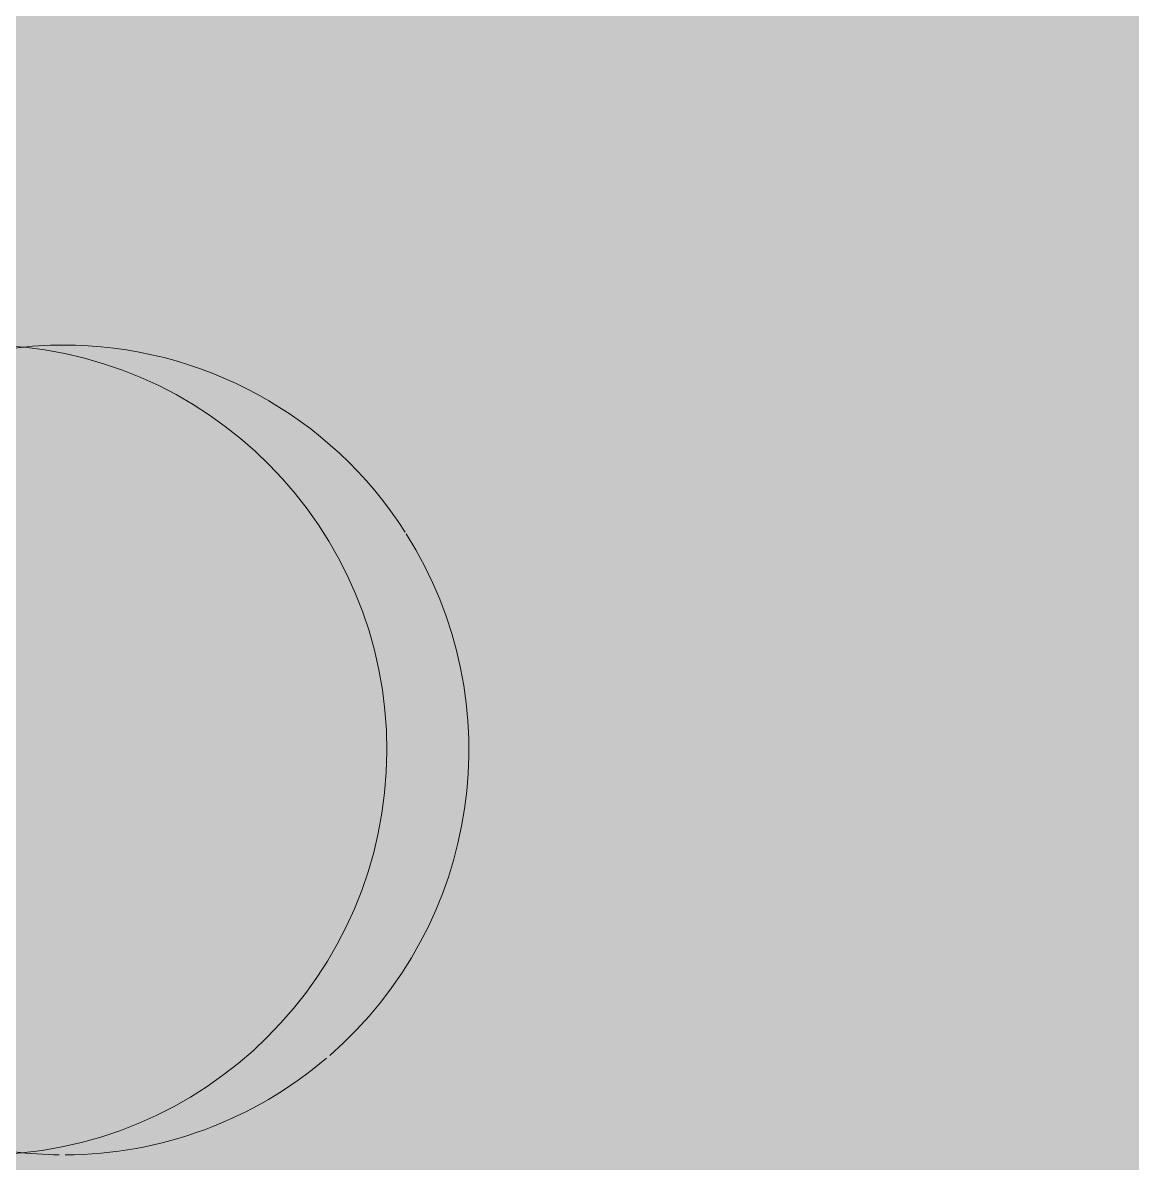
# Model space of a CAD drawing. Header units: millimetres. Extents: x -11450 to 1579, y -1115 to 3078.
# Drawn here: x -3960 to -3929.87, y 732.41 to 763.39 of the extents above; entities that cross this region are included whole.
import ezdxf

# ---------------------------------------------------------------- set-up
doc = ezdxf.new("R2010")
doc.units = ezdxf.units.MM
doc.layers.add('G-XREF-____-OTLN', color=8, linetype='Continuous', lineweight=9)
doc.layers.add('M-EQPM-____-OTLN', color=50, linetype='Continuous', lineweight=9)

# ---------------------------------------------------------------- blocks, each defined once
blk = doc.blocks.new('Filter column D940 26_01_26 - ASY SLM 1600 Filter column D940_iam-1452039-Разрез 11')
at = {"layer": 'G-XREF-____-OTLN'}
for start, end in [(90.2058, 96.9363), (90.2058, 96.9363), (32.5392, 90.2058), (32.5392, 90.2058), (311.0382, 32.281), (311.0382, 32.281), (270.2058, 310.4403), (270.2058, 310.4403), (263.0099, 269.3497), (263.0099, 269.3497)]:
    blk.add_arc((-3958.886, 743.632), 11, start, end, dxfattribs=at)
blk = doc.blocks.new('Filter column D940 26_01_26 - Standard-1452046-Разрез 11')
blk.add_blockref('Filter column D940 26_01_26 - ASY SLM 1600 Filter column D940_iam-1452039-Разрез 11', (0, 0))
blk = doc.blocks.new('Filter column D940 26_01_26 - ASY SLM 1600 Filter column D940_iam-V168-Разрез 11')
at = {"layer": 'G-XREF-____-OTLN'}
h = blk.add_hatch(color=9, dxfattribs=at)
h.paths.add_polyline_path([(-3960, 718.631), (-3896.948, 724.759), (-3837.863, 741.809), (-3782.426, 769.727), (-3732.85, 807.665), (-3691.5, 853.626), (-3659.543, 905.795), (-3637.461, 963.699), (-3626.428, 1024.182), (-3626.711, 1086.053), (-3638.26, 1146.525), (-3660.889, 1204.195), (-3693.537, 1256.472), (-3735.517, 1302.109), (-3784.923, 1339.09), (-3840.852, 1366.54), (-3900.576, 1383.124), (-3961.258, 1388.514), (-4023.052, 1382.501), (-4082.137, 1365.451), (-4137.574, 1337.533), (-4186.71, 1300.078), (-4228.5, 1253.634), (-4260.457, 1201.464), (-4282.615, 1143.153), (-4293.572, 1083.078), (-4293.289, 1021.207), (-4281.74, 960.734), (-4259.111, 903.065), (-4226.463, 850.788), (-4184.483, 805.151), (-4134.878, 768.071), (-4079.498, 740.819), (-4019.424, 724.136), (-3960.005, 718.631)])
h.paths.add_polyline_path([(-4053.417, 769.598), (-4047.976, 803.167), (-4061.991, 807.419), (-4066.264, 809.477), (-4070.012, 811.104), (-4094.539, 824.817), (-4095.375, 825.152), (-4095.714, 800.561), (-4202.586, 879.143), (-4243.795, 1147.218), (-4190.897, 1185.828), (-4187.649, 1191.21), (-4184.629, 1195.996), (-4181.235, 1202.119), (-4166.455, 1220.383), (-4158.341, 1230.892), (-4155.099, 1234.608), (-4152.721, 1236.862), (-4150.872, 1238.782), (-4150.679, 1238.587), (-4143.239, 1245.287), (-4143.749, 1245.927), (-4123.75, 1262.836), (-4119.057, 1266.762), (-4107.031, 1275.767), (-4061.125, 1299.846), (-4057.745, 1301.13), (-4014.252, 1313.99), (-4005.594, 1315.64), (-4005.547, 1315.342), (-3964.261, 1319.71), (-3958.926, 1352.628), (-3905.748, 1313.99), (-3896.443, 1311.659), (-3869.738, 1303.4), (-3858.021, 1299.452), (-3843.018, 1292.133), (-3843.141, 1291.893), (-3811.518, 1274.784), (-3796.7, 1263.241), (-3783.384, 1251.782), (-3776.251, 1245.8), (-3776.761, 1245.287), (-3769.321, 1238.587), (-3768.978, 1238.932), (-3766.925, 1236.431), (-3764.561, 1234.302), (-3755.801, 1223.488), (-3748.98, 1214.565), (-3738.417, 1201.695), (-3732.351, 1191.21), (-3729.659, 1186.874), (-3727.606, 1183.291), (-3675.304, 1145.004), (-3698.762, 1099.372), (-3695.204, 1081.48), (-3694.959, 1077.075), (-3694.959, 1068.448), (-3693.619, 1052.431), (-3694.96, 1038.806), (-3695.242, 1024.931), (-3697.021, 1016.074), (-3697.196, 1016.103), (-3697.528, 1013.689), (-3699.103, 1006.281), (-3698.303, 1006.152), (-3699.768, 997.857), (-3704.27, 981.973), (-3707.264, 969.656), (-3711.497, 959.188), (-3712.901, 955.332), (-3717.474, 944.746), (-3725.553, 929.631), (-3725.172, 929.438), (-3729.208, 920.374), (-3735.369, 911.264), (-3737.387, 908.096), (-3743.314, 899.599), (-3755.861, 883.69), (-3761.956, 875.302), (-3767.132, 870.575), (-3768.978, 868.327), (-3769.32, 868.672), (-3776.761, 861.973), (-3776.369, 861.276), (-3779.179, 858.93), (-3794.913, 845.629), (-3804.761, 837.214), (-3809.178, 834.31), (-3812.491, 832.047), (-3820.925, 827.241), (-3845.665, 813.6), (-3867.858, 770.655), (-3867.858, 804.431), (-3909.193, 792.135), (-3960.467, 787.175), (-4015.402, 792.952), (-4026.321, 796.5), (-4053.297, 769.716)])
h.paths.add_polyline_path([(-3616.421, 1800.13), (-3608.172, 1800.13), (-3613.771, 1819.248), (-3616.181, 1845.13), (-3613.771, 1871.012), (-3611.5, 1878.766), (-3611.525, 1890.13), (-3617.182, 1890.13), (-3617.507, 1887.278), (-3617.958, 1887.115), (-3624.518, 1861.626), (-3624.205, 1827.417), (-3617.954, 1803.13), (-3617.853, 1802.736), (-3617.182, 1800.13)])
h.paths.add_polyline_path([(-4304.149, 1800.13), (-4302.818, 1800.13), (-4302.434, 1802.94), (-4302.042, 1803.144), (-4295.482, 1828.633), (-4295.482, 1861.626), (-4302.046, 1887.13), (-4302.147, 1887.524), (-4302.818, 1890.13), (-4303.5, 1890.13), (-4303.819, 1868), (-4305.914, 1867.63), (-4303.925, 1843.991), (-4306.606, 1817.959), (-4311.629, 1800.13), (-4305.358, 1800.13)])
h.paths.add_polyline_path([(-3861.112, 1803.13), (-3753.661, 1803.144), (-3753.661, 1881.196), (-3764.906, 1881.574), (-3768.687, 1883.533), (-3770.499, 1885.261), (-3772.435, 1887.13), (-3865.21, 1887.115), (-3850.398, 1881.503), (-3839.528, 1866.13), (-3835.549, 1845.13), (-3839.528, 1824.13), (-3850.398, 1808.757), (-3864.588, 1803.13)])
h.paths.add_polyline_path([(-3652.757, 1803.13), (-3634.235, 1803.144), (-3644.149, 1809.635), (-3652.757, 1823.884), (-3652.757, 1808.936), (-3672.757, 1808.757), (-3672.361, 1803.13), (-3653.236, 1803.13)])
h.paths.add_polyline_path([(-4285.62, 1803.13), (-4242.243, 1803.144), (-4242.243, 1808.936), (-4262.243, 1808.936), (-4262.043, 1823.936), (-4258.339, 1824.13), (-4252.74, 1829.729), (-4210.673, 1829.729), (-4210.673, 1881.196), (-4226.188, 1881.503), (-4228.077, 1882.285), (-4230.614, 1884.689), (-4231.487, 1886.309), (-4232.142, 1887.13), (-4285.186, 1886.736), (-4275.851, 1880.625), (-4266.363, 1864.919), (-4263.053, 1844.086), (-4266.852, 1824.531), (-4275.851, 1809.635), (-4285.787, 1803.13)])
h.paths.add_polyline_path([(-3703.661, 1803.13), (-3694.171, 1803.144), (-3694.171, 1808.936), (-3703.661, 1808.757), (-3703.661, 1803.144)])
h.paths.add_polyline_path([(-4220.829, 1803.13), (-4210.673, 1803.144), (-4210.673, 1808.936), (-4220.829, 1808.757), (-4220.829, 1803.144)])
h.paths.add_polyline_path([(-4160.673, 1803.13), (-4055.434, 1803.388), (-4069.602, 1808.757), (-4080.472, 1824.13), (-4084.441, 1845.184), (-4080.472, 1866.13), (-4069.602, 1881.503), (-4054.752, 1887.13), (-4142.705, 1886.732), (-4145.535, 1883.618), (-4148.167, 1882.096), (-4150.353, 1881.574), (-4156.106, 1881.196), (-4160.674, 1881.196), (-4160.673, 1803.144)])
h.paths.add_polyline_path([(-3652.789, 1823.936), (-3653.637, 1825.341), (-3657.132, 1845.13), (-3653.583, 1865.009), (-3644.149, 1880.625), (-3634.213, 1887.13), (-3682.513, 1887.115), (-3684.171, 1884.101), (-3685.583, 1882.802), (-3687.181, 1881.903), (-3689.141, 1881.473), (-3693.104, 1881.196), (-3703.662, 1881.196), (-3703.661, 1829.729), (-3662.251, 1829.72), (-3656.467, 1823.936), (-3653.464, 1823.936)])
h.paths.add_polyline_path([(-3868.5, 1891.337), (-3863.5, 1892.93), (-3863.5, 1895.13), (-4056.5, 1895.004), (-4056.5, 1892.93), (-4050.981, 1891.368), (-3984.704, 1895), (-3925.222, 1894.769), (-3885.749, 1892.381)])
h.paths.add_polyline_path([(-3929.275, 1956.016), (-3863.5, 1956.272), (-3863.5, 1961.016), (-3856.5, 1961.016), (-3856.5, 1956.016), (-3824.788, 1956.272), (-3821.257, 1957.538), (-3819.5, 1961.016), (-3806.5, 1961.016), (-3802.257, 1962.538), (-3800.5, 1966.212), (-3800.5, 2129.025), (-3802.437, 2132.764), (-3806.5, 2134.221), (-3819.594, 2134.221), (-3821.257, 2137.699), (-3826.331, 2139.221), (-4095.375, 2138.907), (-4098.743, 2137.699), (-4100.5, 2134.221), (-4113.5, 2134.221), (-4117.743, 2132.699), (-4119.5, 2129.025), (-4119.5, 1966.212), (-4117.563, 1962.474), (-4113.5, 1961.016), (-4100.406, 1961.016), (-4098.743, 1957.538), (-4094.5, 1956.016), (-4063.5, 1956.272), (-4063.5, 1961.016), (-4056.5, 1961.016), (-4056.5, 1956.016), (-3929.391, 1956.016)])
h.paths.add_polyline_path([(-4100.5, 1970.11), (-4107.861, 1973.79), (-4107.861, 1976.151), (-4105.222, 1977.471), (-4107.861, 1978.79), (-4107.861, 1981.151), (-4100.5, 1984.832), (-4100.5, 1971.212)])
h.paths.add_polyline_path([(-3819.5, 1970.11), (-3819.5, 1984.832), (-3812.139, 1981.151), (-3812.139, 1978.79), (-3814.778, 1977.471), (-3812.139, 1976.151), (-3812.139, 1973.79), (-3817.294, 1971.212)])
h.paths.add_polyline_path([(-4048.734, 2004.318), (-4050.5, 2004.712), (-4050.5, 2013.965), (-3997.725, 2017.557), (-3921.025, 2017.472), (-3869.5, 2013.574), (-3869.594, 2004.318), (-4046.771, 2004.318)])
h.paths.add_polyline_path([(-4057.026, 2004.318), (-4057.5, 2004.318), (-4057.5, 2013.488), (-4056.5, 2013.42), (-4056.5, 2004.318)])
h.paths.add_polyline_path([(-3862.5, 2004.318), (-3863.5, 2004.514), (-3863.5, 2013.556), (-3862.5, 2013.42), (-3862.5, 2004.514)])
h.paths.add_polyline_path([(-4100.5, 2016.875), (-4107.861, 2020.555), (-4107.861, 2022.917), (-4105.222, 2024.236), (-4107.861, 2025.555), (-4107.861, 2027.917), (-4100.5, 2031.597), (-4100.5, 2020.555)])
h.paths.add_polyline_path([(-3819.5, 2016.875), (-3819.5, 2031.597), (-3812.139, 2027.917), (-3812.139, 2025.555), (-3814.778, 2024.236), (-3812.139, 2022.917), (-3812.139, 2020.555), (-3813.287, 2019.981)])
h.paths.add_polyline_path([(-3819.5, 2063.64), (-3819.5, 2078.363), (-3812.139, 2074.682), (-3812.139, 2072.321), (-3814.778, 2071.001), (-3812.139, 2069.682), (-3812.139, 2067.321), (-3813.287, 2066.747)])
h.paths.add_polyline_path([(-4100.5, 2063.64), (-4107.861, 2067.321), (-4107.861, 2069.682), (-4105.222, 2071.001), (-4107.861, 2072.321), (-4107.861, 2074.682), (-4100.5, 2078.363), (-4100.5, 2067.321)])
h.paths.add_polyline_path([(-3819.5, 2110.406), (-3819.5, 2125.128), (-3812.139, 2121.447), (-3812.139, 2119.086), (-3814.778, 2117.767), (-3812.139, 2116.447), (-3812.139, 2114.086), (-3818.566, 2110.873)])
h.paths.add_polyline_path([(-4100.5, 2110.406), (-4107.861, 2114.086), (-4107.861, 2116.447), (-4105.222, 2117.767), (-4107.861, 2119.086), (-4107.861, 2121.447), (-4100.5, 2125.128), (-4100.5, 2114.086)])
for centre, radius, start, end in [((-3960, 1053.63), 335, 134.83999, 270.00147), ((-3960, 1053.63), 335, 134.83999, 270.00147), ((-3961.114, 743.632), 11, 269.7942, 89.7942), ((-3961.114, 743.632), 11, 269.7942, 89.7942)]:
    blk.add_arc(centre, radius, start, end, dxfattribs=at)
blk = doc.blocks.new('Filter column D940 26_01_26 - Standard-V169-Разрез 11')
blk.add_blockref('Filter column D940 26_01_26 - ASY SLM 1600 Filter column D940_iam-V168-Разрез 11', (0, 0))

msp = doc.modelspace()

# ---------------------------------------------------------------- block references
at = {"layer": 'M-EQPM-____-OTLN'}
for name in ['Filter column D940 26_01_26 - Standard-1452046-Разрез 11', 'Filter column D940 26_01_26 - Standard-V169-Разрез 11']:
    msp.add_blockref(name, (0, 0), dxfattribs=at)

doc.saveas('drawing.dxf')
